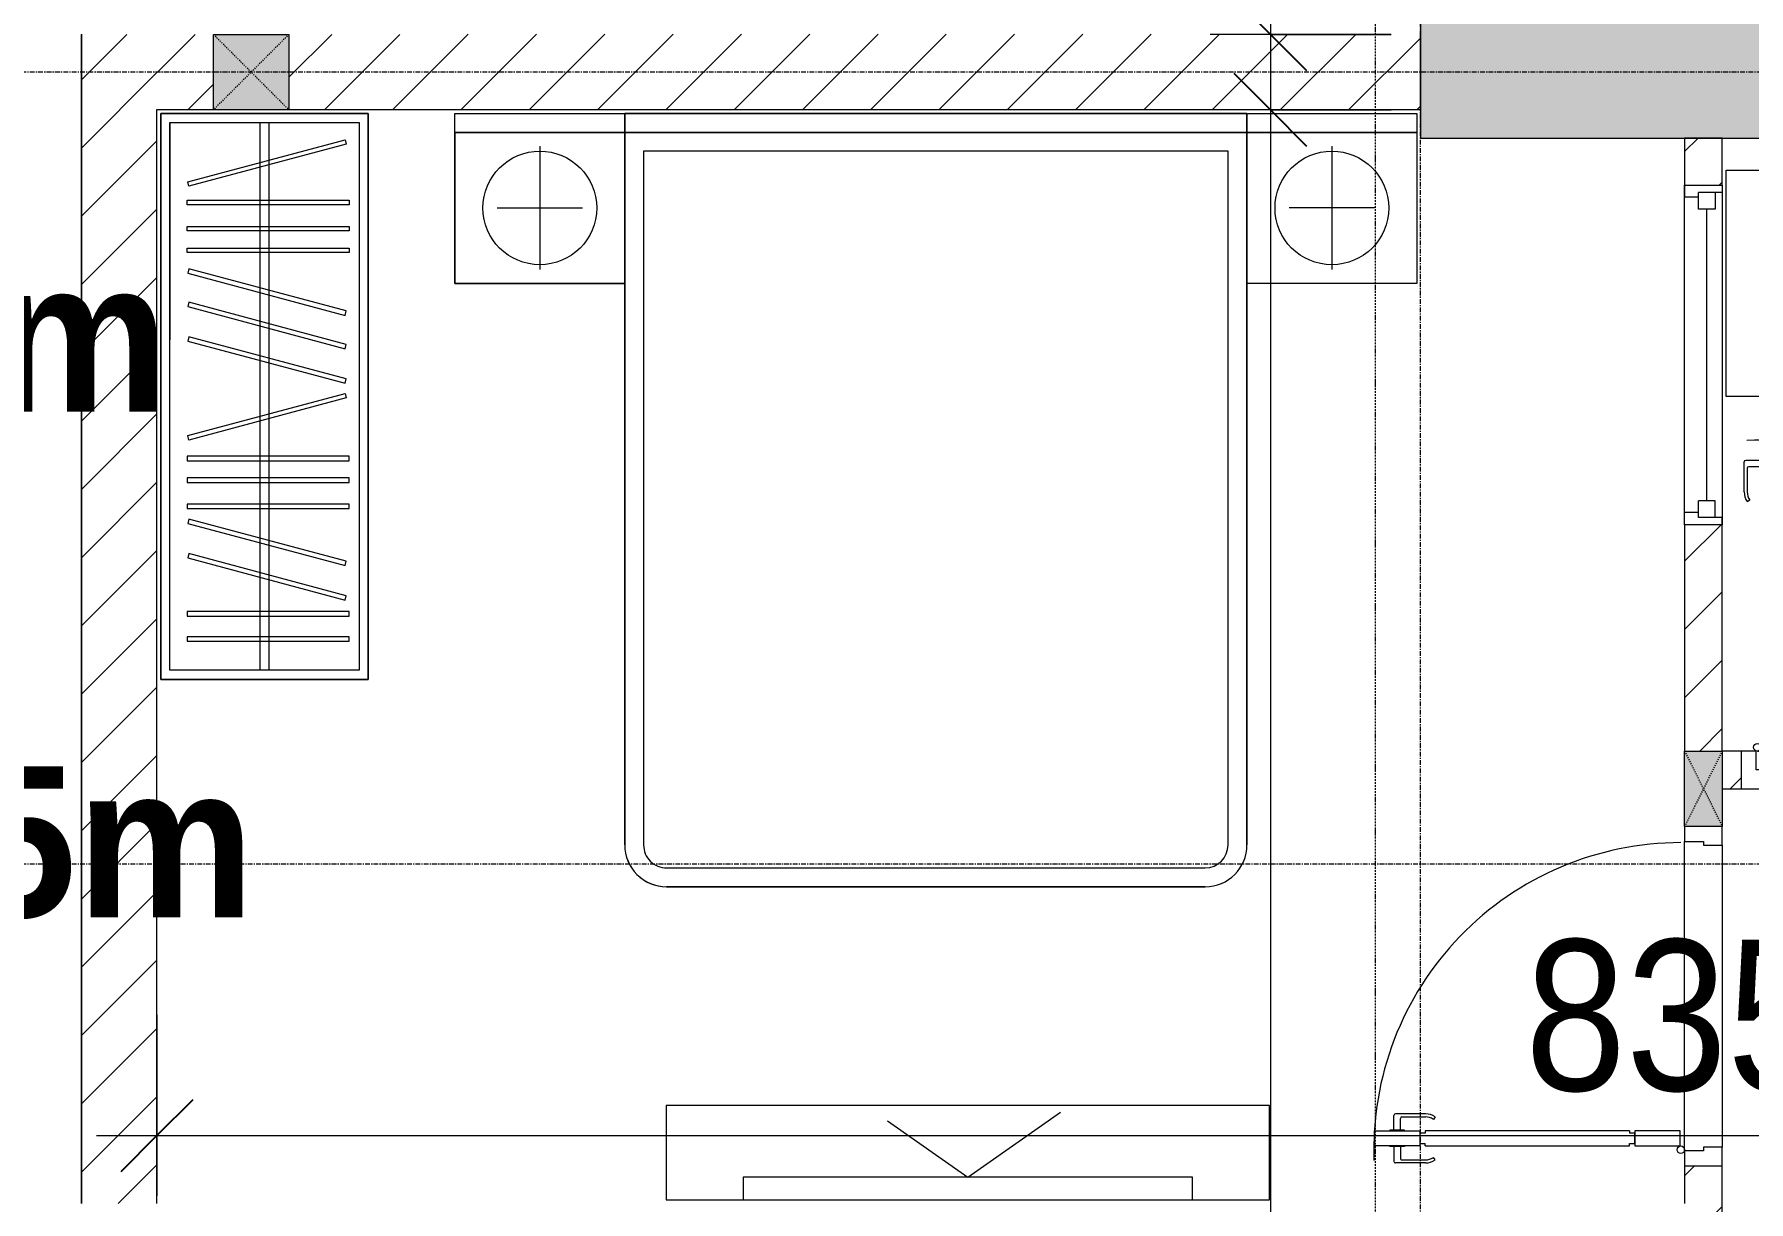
# Model space of a CAD drawing. Header units: millimetres. Extents: x 1591 to 239243, y -15958 to 82755.
# Drawn here: x 220376 to 224921, y 50542 to 53637 of the extents above; entities that cross this region are included whole.
import ezdxf

# ---------------------------------------------------------------- set-up
doc = ezdxf.new("R2010")
doc.units = ezdxf.units.MM
for name, pattern in [('Dash Dot 3_16_', [7.9375, 4.7625, -1.5875, 0, -1.5875]), ('Dash_2_', [6, 3, -3]), ('Grid Line', [22.225, 12.7, -3.175, 3.175, -3.175])]:
    doc.linetypes.add(name, pattern=pattern)
for name, color, linetype, lineweight in [('0-1', 250, 'Continuous', 5), ('A-ANNO-DIMS', 211, 'Continuous', 9), ('A-ANNO-DIMS-160', 211, 'Continuous', 9), ('A-DETL-GENF-1', 9, 'Continuous', 9), ('A-DOOR-1', 254, 'Continuous', 9), ('A-DOOR-2', 9, 'Continuous', 9), ('A-FLOR', 192, 'Continuous', 9), ('A-FLOR-2', 9, 'Continuous', 9), ('A-GLAZ-1', 254, 'Continuous', 9), ('A-GLAZ-2', 9, 'Continuous', 9), ('A-WALL-1', 253, 'Continuous', 18), ('A-WALL-2', 9, 'Continuous', 9), ('A-WALL-3', 113, 'Continuous', 18), ('A-WALL-PATT-1', 10, 'Continuous', 9), ('A-WALL-PATT-2', 111, 'Continuous', 9), ('G-ANNO-SYMB-1', 111, 'Dash Dot 3_16_', 18), ('G-ANNO-TEXT-2', 142, 'Continuous', 9), ('G-IMPT-1', 254, 'Continuous', 9), ('I-FURN-1', 254, 'Continuous', 9), ('S-COLS', 52, 'Continuous', 9), ('S-COLS-1', 52, 'Continuous', 5), ('S-COLS-2', 250, 'Continuous', 18), ('S-COLS-4', 254, 'Continuous', 9), ('S-COLS-5', 253, 'Continuous', 18), ('S-COLS-6', 52, 'Continuous', 18), ('S-COLS-HDLN', 52, 'Dash_2_', 9), ('S-COLS-HDLN-1', 9, 'Dash_2_', 9), ('S-GRID-1', 1, 'Grid Line', 9)]:
    doc.layers.add(name, color=color, linetype=linetype, lineweight=lineweight)
doc.styles.add('Arial_10', font='arial_0.ttf', dxfattribs={"width": 0.95, "height": 400})
doc.styles.add('UTM Avo', font='UTM Avo.ttf', dxfattribs={"width": 0.9, "height": 400})
doc.dimstyles.new('1_Dim_chi_tiet_2_5', dxfattribs={"dimscale": 304.8, "dimtxt": 399.720379, "dimasz": 0.629921, "dimexe": 0.524934, "dimexo": 0.0625, "dimgap": 0.052493, "dimtad": 1, "dimdec": 0, "dimrnd": 5, "dimzin": 0, "dimdsep": 46, "dimtxsty": 'UTM Avo', "dimblk1": 'OBLIQUE', "dimblk2": 'OBLIQUE', "dimsah": 1, "dimcen": 0.09, "dimdle": 0.524934, "dimazin": 0, "dimtfac": 1, "dimtdec": 4, "dimtix": 1, "dimtmove": 0, "dimatfit": 3, "dimfxl": 1.049869, "dimfxlon": 1, "dimtvp": 1, "dimtolj": 1, "dimtzin": 0, "dimarcsym": 2})
doc.dimstyles.new('1_Dim_chi_tiet_2_5_1', dxfattribs={"dimscale": 304.8, "dimtxt": 399.720379, "dimasz": 0.629921, "dimexe": 0.524934, "dimexo": 0.0625, "dimgap": 0.052493, "dimtad": 1, "dimdec": 0, "dimrnd": 5, "dimzin": 0, "dimdsep": 46, "dimtxsty": 'UTM Avo', "dimblk1": 'OBLIQUE', "dimblk2": 'OBLIQUE', "dimsah": 1, "dimcen": 0.09, "dimdle": 0.524934, "dimazin": 0, "dimtfac": 1, "dimtdec": 4, "dimtix": 1, "dimtmove": 0, "dimatfit": 3, "dimfxl": 1.049869, "dimfxlon": 1, "dimtvp": 1, "dimtolj": 1, "dimtzin": 0, "dimarcsym": 2})
pattern_1 = [(45, (0, 0), (-90.50967, 90.50967), [])]
pattern_2 = [(45, (101998.83, 0), (-90.50967, 90.50967), [])]

# ---------------------------------------------------------------- blocks, each defined once
blk = doc.blocks.new('NCV_TKTC_KET CAU_rvt-1-TKCS_MB TẦNG 5')
at = {"layer": 'S-COLS-1'}
blk.add_hatch(color=256, dxfattribs=at).paths.add_polyline_path([(123052.6, 53361.9), (123052.6, 53711.9), (122052.6, 53711.9), (122052.6, 53361.9), (122852.6, 53361.9)])
at = {"layer": 'S-COLS-2'}
for p, q in [((122052.6, 53711.9), (122052.6, 53361.9)), ((122052.6, 53361.9), (123052.6, 53361.9))]:
    blk.add_line(p, q, dxfattribs=at)
blk = doc.blocks.new('DOOR_CW_01 CANH MO-PANEL KINH - DIW_01-900x2200-CỬA GỖ VÂN LAMINATE-553393-TKCS_MB TẦNG 5')
at = {"layer": 'A-DETL-GENF-1'}
for p, q in [((-397, 872), (-357, 872)), ((-397, 752), (-397, 872)), ((-357, 872), (-357, 752)), ((-399, 820.5), (-438, 820.5)), ((-399, 831.8), (-397, 831.8)), ((-399, 792.2), (-399, 831.8)), ((-397, 792.2), (-397, 831.8)), ((-357, 792.2), (-357, 831.8)), ((-355, 831.8), (-357, 831.8)), ((-355, 792.2), (-355, 831.8)), ((-355, 820.5), (-316, 820.5)), ((-442, 737), (-442, 816.5)), ((-434, 799.5), (-434, 737)), ((-399, 803.5), (-430, 803.5)), ((-397, 792.2), (-399, 792.2)), ((-357, 792.2), (-355, 792.2)), ((-355, 803.5), (-324, 803.5)), ((-320, 799.5), (-320, 737)), ((-312, 737), (-312, 816.5)), ((-357, 752), (-397, 752)), ((-397, 738), (-391, 738)), ((-397, 738), (-397, 196)), ((-363, 752), (-391, 752)), ((-391, 752), (-391, 738)), ((-363, 738), (-363, 752)), ((-357, 738), (-363, 738)), ((-357, 196), (-357, 738)), ((-433.9, 711.2), (-427.3, 715.8)), ((-320.1, 711.2), (-326.7, 715.8)), ((-397, 196), (-391, 196)), ((-357, 182), (-397, 182)), ((-397, 182), (-397, 62)), ((-391, 196), (-391, 182)), ((-391, 182), (-363, 182)), ((-357, 196), (-363, 196)), ((-363, 182), (-363, 196)), ((-357, 62), (-357, 182)), ((-397, 62), (-357, 62))]:
    blk.add_line(p, q, dxfattribs=at)
blk.add_circle((-407, 60), 10, dxfattribs=at)
for centre, radius, start, end in [((-407, 60), 814, 360, 92), ((-438, 816.5), 4, 90, 180), ((-316, 816.5), 4, 0, 90), ((-430, 799.5), 4, 90, 180), ((-324, 799.5), 4, 360, 90), ((-397, 737), 45, 180, 215), ((-397, 737), 37, 180, 215), ((-357, 737), 37, 325, 0), ((-357, 737), 45, 325, 0)]:
    blk.add_arc(centre, radius, start, end, dxfattribs=at)
at = {"layer": 'A-DOOR-2'}
for p, q in [((-410, 50), (-450, 50)), ((-450, 50), (-450, -50)), ((-410, 0), (-410, 50)), ((-407, 50), (-382, 50)), ((450, 50), (410, 50)), ((410, 50), (410, 0)), ((450, -50), (450, 50)), ((-400, 0), (-410, 0)), ((-400, -50), (-400, 0)), ((410, 0), (400, 0)), ((400, 0), (400, -50)), ((-450, -50), (-400, -50)), ((400, -50), (450, -50))]:
    blk.add_line(p, q, dxfattribs=at)
blk = doc.blocks.new('M_Fixed - 900 x 1400-901191-TKCS_MB TẦNG 5')
at = {"layer": 'A-GLAZ-2'}
for p, q in [((-450, 37), (-418, 37)), ((-431, -63), (-431, 0)), ((-431, 0), (-387, 0)), ((-418, 0), (-418, 37)), ((-387, -44), (-387, 0)), ((387, 0), (431, 0)), ((387, -44), (387, 0)), ((418, 0), (418, 37)), ((450, 37), (418, 37)), ((431, -63), (431, 0)), ((-431, -44), (-387, -44)), ((-387, -22), (387, -22)), ((431, -44), (387, -44)), ((-450, -63), (-431, -63)), ((448.9, -63), (431, -63))]:
    blk.add_line(p, q, dxfattribs=at)
blk = doc.blocks.new('MAY GIAT - MAY GIAT_dwg-348053-TKCS_MB TẦNG 5')
at = {"layer": 'G-IMPT-1', "flags": 128}
blk.add_lwpolyline([(5, 596.6), (5, 2.3), (605, 2.3), (605, 596.6)], close=True, dxfattribs=at)
blk = doc.blocks.new('MAY GIAT - MAY GIAT-401071-TKCS_MB TẦNG 5')
at = {"layer": 'I-FURN-1'}
for p, q in [((5, -2.3), (605, -2.3)), ((5, -596.6), (5, -2.3)), ((605, -2.3), (605, -596.6)), ((605, -596.6), (5, -596.6))]:
    blk.add_line(p, q, dxfattribs=at)
at = {"extrusion": (0, 0, -1), "zscale": -1, "rotation": 180}
blk.add_blockref('MAY GIAT - MAY GIAT_dwg-348053-TKCS_MB TẦNG 5', (0, 0), dxfattribs=at)
blk = doc.blocks.new('G1_SOF - BO TRU - 100x200-V93-TKCS_MB TẦNG 5')
at = {"layer": 'S-COLS'}
blk.add_hatch(color=256, dxfattribs=at).paths.add_polyline_path([(-50, -100), (50, -100), (50, 100), (-50, 100), (-50, 0)])
at = {"layer": 'S-COLS-5'}
for p, q in [((-50, -100), (-50, 100)), ((50, 100), (50, -100)), ((50, -100), (-50, -100))]:
    blk.add_line(p, q, dxfattribs=at)
at = {"layer": 'S-COLS-HDLN-1'}
for p, q in [((50, -100), (-50, 100)), ((-50, -100), (50, 100))]:
    blk.add_line(p, q, dxfattribs=at)
blk = doc.blocks.new('DOOR_CW_01 CANH MO-PANEL KINH - DIG_01-900x2200-CỬA NHÔM KÍNH-901226-TKCS_MB TẦNG 5')
at = {"layer": 'A-DETL-GENF-1'}
for p, q in [((-397, 872), (-357, 872)), ((-397, 752), (-397, 872)), ((-357, 872), (-357, 752)), ((-399, 820.5), (-438, 820.5)), ((-399, 831.8), (-397, 831.8)), ((-399, 792.2), (-399, 831.8)), ((-397, 792.2), (-397, 831.8)), ((-357, 792.2), (-357, 831.8)), ((-355, 831.8), (-357, 831.8)), ((-355, 792.2), (-355, 831.8)), ((-355, 820.5), (-316, 820.5)), ((-442, 737), (-442, 816.5)), ((-434, 799.5), (-434, 737)), ((-399, 803.5), (-430, 803.5)), ((-397, 792.2), (-399, 792.2)), ((-357, 792.2), (-355, 792.2)), ((-355, 803.5), (-324, 803.5)), ((-320, 799.5), (-320, 737)), ((-312, 737), (-312, 816.5)), ((-357, 752), (-397, 752)), ((-397, 738), (-391, 738)), ((-397, 738), (-397, 196)), ((-363, 752), (-391, 752)), ((-391, 752), (-391, 738)), ((-363, 738), (-363, 752)), ((-357, 738), (-363, 738)), ((-357, 196), (-357, 738)), ((-433.9, 711.2), (-427.3, 715.8)), ((-320.1, 711.2), (-326.7, 715.8)), ((-397, 196), (-391, 196)), ((-357, 182), (-397, 182)), ((-397, 182), (-397, 62)), ((-391, 196), (-391, 182)), ((-391, 182), (-363, 182)), ((-357, 196), (-363, 196)), ((-363, 182), (-363, 196)), ((-357, 62), (-357, 182)), ((-397, 62), (-357, 62))]:
    blk.add_line(p, q, dxfattribs=at)
blk.add_circle((-407, 60), 10, dxfattribs=at)
for centre, radius, start, end in [((-407, 60), 814, 360, 92), ((-438, 816.5), 4, 90, 180), ((-316, 816.5), 4, 0, 90), ((-430, 799.5), 4, 90, 180), ((-324, 799.5), 4, 360, 90), ((-397, 737), 45, 180, 215), ((-397, 737), 37, 180, 215), ((-357, 737), 37, 325, 0), ((-357, 737), 45, 325, 0)]:
    blk.add_arc(centre, radius, start, end, dxfattribs=at)
at = {"layer": 'A-DOOR-2'}
for p, q in [((-410, 50), (-450, 50)), ((-450, 50), (-450, -50)), ((-410, 0), (-410, 50)), ((-407, 50), (-382, 50)), ((450, 50), (410, 50)), ((410, 50), (410, 0)), ((450, -50), (450, 50)), ((-400, 0), (-410, 0)), ((-400, -50), (-400, 0)), ((410, 0), (400, 0)), ((400, 0), (400, -50)), ((-450, -50), (-400, -50)), ((400, -50), (450, -50))]:
    blk.add_line(p, q, dxfattribs=at)
blk = doc.blocks.new('GIUONG NGU-2TAB-1600x2000 - GIUONG NGU-2TAB-1600x2000-901192-TKCS_MB TẦNG 5')
at = {"layer": 'I-FURN-1'}
for p, q in [((569.6, 2050), (1997.1, 2050)), ((1997.1, 2050), (569.6, 2050)), ((1997.1, 2000), (569.6, 2000)), ((458.5, 50), (458.5, 1938.9)), ((458.5, 1938.9), (458.5, 50)), ((508.5, 1938.9), (508.5, 100)), ((2058.2, 100), (2058.2, 1938.9)), ((2108.2, 1938.9), (2108.2, 50)), ((2108.2, 50), (2108.2, 1938.9)), ((8.5, 50), (8.5, 450.3)), ((8.5, 450.3), (458.5, 450.3)), ((8.5, 450.3), (458.5, 450.3)), ((8.5, 50), (8.5, 450.3)), ((233.5, 86.8), (233.5, 413.5)), ((458.5, 450.3), (458.5, 50)), ((458.5, 450.3), (458.5, 50)), ((2108.2, 50), (2108.2, 450.3)), ((2108.2, 450.3), (2558.2, 450.3)), ((2108.2, 450.3), (2108.2, 50)), ((2558.2, 450.3), (2108.2, 450.3)), ((2333.2, 86.8), (2333.2, 413.5)), ((2558.2, 450.3), (2558.2, 50)), ((2558.2, 50), (2558.2, 450.3)), ((120.2, 250.2), (346.8, 250.2)), ((2446.5, 250.2), (2219.8, 250.2)), ((508.5, 100), (2058.2, 100)), ((458.5, 50), (8.5, 50)), ((8.5, 0), (8.5, 50)), ((8.5, 50), (458.5, 50)), ((458.5, 50), (8.5, 50)), ((2108.2, 50), (458.5, 50)), ((458.5, 50), (458.5, 0)), ((458.5, 0), (458.5, 50)), ((458.5, 50), (2108.2, 50)), ((458.5, 50), (2108.2, 50)), ((2558.2, 50), (2108.2, 50)), ((2108.2, 50), (2558.2, 50)), ((2108.2, 0), (2108.2, 50)), ((2108.2, 50), (2108.2, 0)), ((2108.2, 50), (2558.2, 50)), ((2558.2, 50), (2558.2, 0)), ((458.5, 0), (8.5, 0)), ((2108.2, 0), (458.5, 0)), ((458.5, 0), (2108.2, 0)), ((2558.2, 0), (2108.2, 0))]:
    blk.add_line(p, q, dxfattribs=at)
for centre in [(233.5, 250.2), (2333.2, 250.2)]:
    blk.add_circle(centre, 150.7, dxfattribs=at)
for centre, radius, start, end in [((569.6, 1938.9), 111.1, 90, 180), ((569.6, 1938.9), 111.1, 90, 180), ((1997.1, 1938.9), 111.1, 0, 90), ((1997.1, 1938.9), 111.1, 360, 90), ((569.6, 1938.9), 61.1, 90, 180), ((1997.1, 1938.9), 61.1, 360, 90)]:
    blk.add_arc(centre, radius, start, end, dxfattribs=at)
blk = doc.blocks.new('TU QUAN AO-SUITE ROOM_3 - TU QUAN AO-SUITE ROOM_3-885817-TKCS_MB TẦNG 5')
at = {"layer": 'I-FURN-1'}
for p, q in [((0, 0), (-550, 0)), ((-550, 0), (-550, -1500)), ((-550, -1500), (-550, 0)), ((-550, 0), (0, 0)), ((0, -1500), (0, 0)), ((0, 0), (0, -1500)), ((-550, -24), (-550, -576)), ((-526, -24), (-24, -24)), ((-526, -1476), (-526, -24)), ((-526, -24), (-526, -600)), ((-287, -24), (-287, -576)), ((-263, -24), (-263, -576)), ((-24, -24), (-24, -1476)), ((-478.3, -181.1), (-61.3, -69.4)), ((-58.2, -80.9), (-475.2, -192.7)), ((-61.3, -69.4), (-58.2, -80.9)), ((-475.2, -192.7), (-478.3, -181.1)), ((-480.1, -229.7), (-50.1, -229.7)), ((-480.1, -241.7), (-480.1, -229.7)), ((-50.1, -241.7), (-480.1, -241.7)), ((-50.1, -229.7), (-50.1, -241.7)), ((-480.1, -299.2), (-50.1, -299.2)), ((-480.1, -311.2), (-480.1, -299.2)), ((-50.1, -311.2), (-480.1, -311.2)), ((-50.1, -299.2), (-50.1, -311.2)), ((-480.1, -356.4), (-50.1, -356.4)), ((-480.1, -368.4), (-480.1, -356.4)), ((-50.1, -356.4), (-50.1, -368.4)), ((-50.1, -368.4), (-480.1, -368.4)), ((-475.2, -411.5), (-478.3, -423.1)), ((-478.3, -423.1), (-61.3, -534.9)), ((-58.2, -523.3), (-475.2, -411.5)), ((-475.2, -500.3), (-478.3, -511.9)), ((-478.3, -511.9), (-61.3, -623.6)), ((-58.2, -612.1), (-475.2, -500.3)), ((-61.3, -534.9), (-58.2, -523.3)), ((-287, -576), (-287, -1476)), ((-263, -576), (-263, -1476)), ((-526, -1476), (-526, -600)), ((-475.2, -591.5), (-478.3, -603.1)), ((-478.3, -603.1), (-61.3, -714.9)), ((-58.2, -703.3), (-475.2, -591.5)), ((-61.3, -623.6), (-58.2, -612.1)), ((-61.3, -714.9), (-58.2, -703.3)), ((-478.3, -853.9), (-61.3, -742.1)), ((-58.2, -753.7), (-475.2, -865.5)), ((-61.3, -742.1), (-58.2, -753.7)), ((-475.2, -865.5), (-478.3, -853.9)), ((-480.1, -908.6), (-480.1, -920.6)), ((-480.1, -908.6), (-480.1, -920.6)), ((-50.1, -908.6), (-480.1, -908.6)), ((-50.1, -920.6), (-50.1, -908.6)), ((-480.1, -920.6), (-50.1, -920.6)), ((-480.1, -965.8), (-480.1, -977.8)), ((-480.1, -965.8), (-480.1, -977.8)), ((-50.1, -965.8), (-480.1, -965.8)), ((-480.1, -977.8), (-50.1, -977.8)), ((-50.1, -977.8), (-50.1, -965.8)), ((-480.1, -1035.3), (-480.1, -1047.3)), ((-480.1, -1035.3), (-480.1, -1047.3)), ((-50.1, -1035.3), (-480.1, -1035.3)), ((-50.1, -1047.3), (-50.1, -1035.3)), ((-480.1, -1047.3), (-50.1, -1047.3)), ((-475.2, -1075.3), (-478.3, -1086.9)), ((-478.3, -1086.9), (-61.3, -1198.6)), ((-58.2, -1187.1), (-475.2, -1075.3)), ((-475.2, -1166.5), (-478.3, -1178.1)), ((-478.3, -1178.1), (-61.3, -1289.9)), ((-58.2, -1278.3), (-475.2, -1166.5)), ((-61.3, -1198.6), (-58.2, -1187.1)), ((-61.3, -1289.9), (-58.2, -1278.3)), ((-480.1, -1320.5), (-480.1, -1332.5)), ((-480.1, -1320.5), (-480.1, -1332.5)), ((-50.1, -1320.5), (-480.1, -1320.5)), ((-480.1, -1332.5), (-50.1, -1332.5)), ((-50.1, -1332.5), (-50.1, -1320.5)), ((-480.1, -1386.9), (-480.1, -1398.9)), ((-480.1, -1386.9), (-480.1, -1398.9)), ((-50.1, -1386.9), (-480.1, -1386.9)), ((-480.1, -1398.9), (-50.1, -1398.9)), ((-50.1, -1398.9), (-50.1, -1386.9)), ((-24, -1476), (-526, -1476)), ((-550, -1500), (0, -1500)), ((0, -1500), (-550, -1500))]:
    blk.add_line(p, q, dxfattribs=at)
blk = doc.blocks.new('RES_BAN AN - RES_BAN AN-901223-TKCS_MB TẦNG 5')
at = {"layer": 'I-FURN-1'}
for p, q in [((1600, 0), (0, 0)), ((0, 0), (0, -250)), ((1600, -250), (1600, 0)), ((0, -250), (1600, -250))]:
    blk.add_line(p, q, dxfattribs=at)
blk = doc.blocks.new('KE TIVI-2 - KE TIVI-2-885819-TKCS_MB TẦNG 5')
at = {"layer": 'I-FURN-1'}
for p, q in [((-595.6, 0), (-595.6, -60)), ((595.6, 0), (-595.6, 0)), ((595.6, -60), (595.6, 0)), ((-595.6, -60), (595.6, -60)), ((0, -60), (-245.7, -232.1)), ((213, -209.1), (0, -60))]:
    blk.add_line(p, q, dxfattribs=at)
blk = doc.blocks.new('NCV_TKTC_TANG 5_rvt-1-TKCS_MB TẦNG 5')
at = {"layer": 'A-WALL-PATT-1'}
h = blk.add_hatch(dxfattribs=at)
h.set_pattern_fill('FP_1', color=256, style=0, pattern_type=2)
h.set_pattern_definition(pattern_1)
h.paths.add_polyline_path([(122762.6, 48636.9), (122852.6, 48636.9), (122852.4, 49537.3), (122752.6, 49537.3), (122752.6, 48636.9)])
h.paths.add_polyline_path([(122752.6, 50337.3), (122852.6, 50337.3), (122852.4, 50636.9), (122752.6, 50636.9), (122752.6, 50436.9)])
h.paths.add_polyline_path([(122852.6, 51736.9), (122852.4, 52336.9), (122752.6, 52336.9), (122752.6, 51736.9), (122852.4, 51736.9)])
h.paths.add_polyline_path([(122852.4, 53236.9), (122852.6, 53236.9), (122852.4, 53361.9), (122752.6, 53361.9), (122752.6, 53236.9)])
h = blk.add_hatch(dxfattribs=at)
h.set_pattern_fill('FP_1', color=256, style=0, pattern_type=2)
h.set_pattern_definition(pattern_1)
h.paths.add_polyline_path([(123820.4, 51636.9), (123852.6, 51637.6), (123852.6, 51736.9), (123802.6, 51736.9), (123802.6, 51636.9)])
h.paths.add_polyline_path([(122869.2, 51636.9), (122902.6, 51636.9), (122902.6, 51736.9), (122852.6, 51736.9), (122852.6, 51636.9)])
at = {"layer": 'A-FLOR-2'}
for p, q in [((118852.5, 53436.9), (118702.6, 53436.9)), ((122052.6, 53436.9), (119052.5, 53436.9)), ((122752.6, 50676.9), (122752.6, 51496.9)), ((122852.6, 51486.9), (122852.6, 50686.9))]:
    blk.add_line(p, q, dxfattribs=at)
at = {"layer": 'A-WALL-1'}
for p, q in [((122852.6, 53361.9), (122752.6, 53361.9)), ((122752.6, 53361.9), (122752.6, 53236.9)), ((122852.6, 53236.9), (122852.6, 53361.9)), ((122752.6, 53236.9), (122852.6, 53236.9)), ((122852.6, 52336.9), (122752.6, 52336.9)), ((122752.6, 52336.9), (122752.6, 51736.9)), ((122852.6, 51736.9), (122852.6, 52336.9)), ((122902.6, 51736.9), (122852.6, 51736.9)), ((122852.6, 51636.9), (122902.6, 51636.9)), ((122752.6, 50636.9), (122752.6, 50536.9)), ((122852.6, 50337.3), (122852.6, 50636.9))]:
    blk.add_line(p, q, dxfattribs=at)
at = {"layer": 'A-WALL-2'}
for p, q in [((122752.6, 52336.9), (122752.6, 53236.9)), ((122852.6, 53236.9), (122852.6, 52336.9)), ((122752.6, 50676.9), (122752.6, 51496.9)), ((122852.6, 51486.9), (122852.6, 50686.9))]:
    blk.add_line(p, q, dxfattribs=at)
at = {"layer": 'A-DOOR-1'}
blk.add_blockref('DOOR_CW_01 CANH MO-PANEL KINH - DIG_01-900x2200-CỬA NHÔM KÍNH-901226-TKCS_MB TẦNG 5', (123352.6, 51686.9), dxfattribs=at)
at = {"layer": 'A-DOOR-1', "rotation": 90.00000000000087}
blk.add_blockref('DOOR_CW_01 CANH MO-PANEL KINH - DIW_01-900x2200-CỬA GỖ VÂN LAMINATE-553393-TKCS_MB TẦNG 5', (122802.6, 51086.9), dxfattribs=at)
at = {"layer": 'A-GLAZ-1', "rotation": 90.00000000000087}
blk.add_blockref('M_Fixed - 900 x 1400-901191-TKCS_MB TẦNG 5', (122789.6, 52786.9), dxfattribs=at)
at = {"layer": 'I-FURN-1'}
blk.add_blockref('TU QUAN AO-SUITE ROOM_3 - TU QUAN AO-SUITE ROOM_3-885817-TKCS_MB TẦNG 5', (119262.6, 53426.9), dxfattribs=at)
for name, p, rotation in [('GIUONG NGU-2TAB-1600x2000 - GIUONG NGU-2TAB-1600x2000-901192-TKCS_MB TẦNG 5', (122051, 53426.9), 180), ('MAY GIAT - MAY GIAT-401071-TKCS_MB TẦNG 5', (122860.3, 52671.5), 90.00000000000092), ('RES_BAN AN - RES_BAN AN-901223-TKCS_MB TẦNG 5', (121652.6, 50546.9), 180), ('KE TIVI-2 - KE TIVI-2-885819-TKCS_MB TẦNG 5', (120852.6, 50546.9), 180)]:
    blk.add_blockref(name, p, dxfattribs=dict(at, rotation=rotation))
at = {"layer": 'S-COLS-4', "rotation": 180}
blk.add_blockref('G1_SOF - BO TRU - 100x200-V93-TKCS_MB TẦNG 5', (122802.6, 51636.9), dxfattribs=at)
blk = doc.blocks.new('G1_SOF - BO TRU - 200x200-3055084-TKCS_MB TẦNG 5')
at = {"layer": 'S-COLS'}
blk.add_hatch(color=256, dxfattribs=at).paths.add_polyline_path([(8.4, 100), (-100, 100), (-100, -100), (100, -100), (100, 100)])
at = {"layer": 'S-COLS-6'}
for p, q in [((-100, 100), (100, 100)), ((-100, -100), (-100, 100)), ((100, 100), (100, -100)), ((100, -100), (-100, -100))]:
    blk.add_line(p, q, dxfattribs=at)
at = {"layer": 'S-COLS-HDLN'}
for p, q in [((100, -100), (-100, 100)), ((-100, -100), (100, 100))]:
    blk.add_line(p, q, dxfattribs=at)
blk = doc.blocks.new('DIMBLOCK73-TKCS_MB TẦNG 5')
at = {"layer": 'A-ANNO-DIMS-160'}
for p, q in [((223653.5, 53596.9), (223653.5, 45276.9)), ((223973.5, 53436.9), (223493.5, 53436.9)), ((223653.5, 53436.9), (223973.5, 53436.9)), ((223973.5, 45436.9), (223493.5, 45436.9)), ((223653.5, 45436.9), (223973.5, 45436.9))]:
    blk.add_line(p, q, dxfattribs=at)
at = {"layer": 'A-ANNO-DIMS-160', "lineweight": 25}
for p, q in [((223653.5, 53436.9), (223557.5, 53532.9)), ((223653.5, 53436.9), (223749.5, 53340.9)), ((223653.5, 45436.9), (223557.5, 45532.9)), ((223653.5, 45436.9), (223749.5, 45340.9))]:
    blk.add_line(p, q, dxfattribs=at)
at = {"layer": 'A-ANNO-DIMS-160', "color": 0, "insert": (223133.9, 48889.2), "char_height": 400, "width": 1314.636, "attachment_point": 1, "rotation": 90, "line_spacing_factor": 1.110334, "style": 'UTM Avo'}
blk.add_mtext('8000', dxfattribs=at)
blk = doc.blocks.new('_Oblique')
at = {"color": 0, "linetype": 'ByBlock', "lineweight": -2}
blk.add_line((-0.5, -0.5), (0.5, 0.5), dxfattribs=at)
blk = doc.blocks.new('DIMBLOCK75-TKCS_MB TẦNG 5')
at = {"layer": 'A-ANNO-DIMS-160'}
for p, q in [((223653.5, 61796.9), (223653.5, 53476.9)), ((223973.5, 61636.9), (223493.5, 61636.9)), ((223653.5, 61636.9), (223973.5, 61636.9)), ((223973.5, 53636.9), (223493.5, 53636.9)), ((223653.5, 53636.9), (223973.5, 53636.9))]:
    blk.add_line(p, q, dxfattribs=at)
at = {"layer": 'A-ANNO-DIMS-160', "lineweight": 25}
for p, q in [((223653.5, 61636.9), (223557.5, 61732.9)), ((223653.5, 61636.9), (223749.5, 61540.9)), ((223653.5, 53636.9), (223557.5, 53732.9)), ((223653.5, 53636.9), (223749.5, 53540.9))]:
    blk.add_line(p, q, dxfattribs=at)
at = {"layer": 'A-ANNO-DIMS-160', "color": 0, "insert": (223133.9, 57089.2), "char_height": 400, "width": 1314.636, "attachment_point": 1, "rotation": 90, "line_spacing_factor": 1.110334, "style": 'UTM Avo'}
blk.add_mtext('8000', dxfattribs=at)
blk = doc.blocks.new('DIMBLOCK317-TKCS_MB TẦNG 5')
at = {"layer": 'A-ANNO-DIMS-160'}
for p, q in [((220701.4, 51037.1), (220701.4, 50557.1)), ((220701.4, 50717.1), (220701.4, 51037.1)), ((229051.4, 51037.1), (229051.4, 50557.1)), ((229051.4, 50717.1), (229051.4, 51037.1)), ((220541.4, 50717.1), (229211.4, 50717.1))]:
    blk.add_line(p, q, dxfattribs=at)
at = {"layer": 'A-ANNO-DIMS-160', "lineweight": 25}
for p, q in [((220701.4, 50717.1), (220797.4, 50813.1)), ((229051.4, 50717.1), (229147.4, 50813.1)), ((220701.4, 50717.1), (220605.4, 50621.1)), ((229051.4, 50717.1), (228955.4, 50621.1))]:
    blk.add_line(p, q, dxfattribs=at)
at = {"layer": 'A-ANNO-DIMS-160', "color": 0, "insert": (224328.6, 51236.8), "char_height": 400, "width": 1314.636, "attachment_point": 1, "line_spacing_factor": 1.110334, "style": 'UTM Avo'}
blk.add_mtext('8350', dxfattribs=at)

msp = doc.modelspace()

# ---------------------------------------------------------------- hatches: boundary and pattern name
at = {"layer": 'A-WALL-PATT-2'}
h = msp.add_hatch(dxfattribs=at)
h.set_pattern_fill('FP_1', color=256, style=0, pattern_type=2)
h.set_pattern_definition(pattern_2)
h.paths.add_polyline_path([(221151.4, 53437.4), (224051.4, 53437.4), (224051.4, 53637.4), (220501.4, 53636.9), (220501.4, 53437.4), (220851.3, 53437.4), (220851.3, 53636.9), (221051.3, 53636.9), (221051.3, 53437.4)])
h = msp.add_hatch(dxfattribs=at)
h.set_pattern_fill('FP_1', color=256, style=0, pattern_type=2)
h.set_pattern_definition(pattern_2)
h.paths.add_polyline_path([(220501.4, 50536.9), (220701.4, 50536.9), (220701.3, 53437.4), (220501.4, 53436.9), (220501.4, 50537)])

# ---------------------------------------------------------------- linework, layer by layer
at = {"layer": 'A-FLOR'}
msp.add_line((220501.3, 50536.9), (220501.3, 53636.9), dxfattribs=at)
at = {"layer": 'A-WALL-3'}
for p, q in [((220501.4, 53637.4), (220501.4, 50536.9)), ((224051.4, 53437.4), (224051.4, 53637.4)), ((220701.4, 53437.4), (220851.3, 53437.4)), ((220701.4, 50536.9), (220701.4, 53437.4)), ((221051.3, 53437.4), (224051.4, 53437.4))]:
    msp.add_line(p, q, dxfattribs=at)
at = {"layer": 'G-ANNO-SYMB-1'}
msp.add_line((223931.4, 82373.8), (223931.4, 13547.9), dxfattribs=at)
at = {"layer": 'S-GRID-1'}
for p, q in [((224051.4, 19118.3), (224051.4, 76659.6)), ((229978.4, 53536.9), (136410.9, 53536.9)), ((229978.4, 51436.9), (136410.9, 51436.9))]:
    msp.add_line(p, q, dxfattribs=at)

# ---------------------------------------------------------------- block references
at = {"layer": '0-1'}
for name in ['NCV_TKTC_KET CAU_rvt-1-TKCS_MB TẦNG 5', 'NCV_TKTC_TANG 5_rvt-1-TKCS_MB TẦNG 5']:
    msp.add_blockref(name, (101998.8, 0), dxfattribs=at)
at = {"layer": 'S-COLS', "rotation": 180}
msp.add_blockref('G1_SOF - BO TRU - 200x200-3055084-TKCS_MB TẦNG 5', (220951.3, 53536.9), dxfattribs=at)

# ---------------------------------------------------------------- texts
at = {"layer": 'G-ANNO-TEXT-2', "char_height": 400, "attachment_point": 5, "line_spacing_factor": 0.936439, "style": 'Arial_10'}
for s, insert, width in [('\\pt1824,3648,5472,7296,9120,10944,12768,14592,16416,18240,20064,21888,23712,25536,27360,29184,31008,32832,34656,36480,38304,40128,41952,43776,45600,47424,49248,51072,52896,54720,56544,58368;{\\fArial|b1|i0|c0|p34;19m}', (220202, 52833.5), 1146.08), ('\\pt1824,3648,5472,7296,9120,10944,12768,14592,16416,18240,20064,21888,23712,25536,27360,29184,31008,32832,34656,36480,38304,40128,41952,43776,45600,47424,49248,51072,52896,54720,56544,58368;{\\fArial|b1|i0|c0|p34;19.5m}', (220208.1, 51493.5), 1659.84)]:
    msp.add_mtext(s, dxfattribs=dict(at, insert=insert, width=width))

# ---------------------------------------------------------------- dimensions: what is measured, and where the dimension line sits
at = {"layer": 'A-ANNO-DIMS'}
for base, p1, p2, picture, middle in [((223653.5, 53636.9), (223973.5, 61636.9), (223973.5, 53636.9), 'DIMBLOCK75-TKCS_MB TẦNG 5', (223430.5, 57636.9)), ((223653.5, 45436.9), (223973.5, 53436.9), (223973.5, 45436.9), 'DIMBLOCK73-TKCS_MB TẦNG 5', (223430.5, 49436.9))]:
    dim = msp.add_linear_dim(base=base, p1=p1, p2=p2, angle=90, dimstyle='1_Dim_chi_tiet_2_5', override={"dimpost": '<>', "dimfxl": 8000}, dxfattribs=at)
    dim.commit()
    dim.dimension.update_dxf_attribs({"geometry": picture, "text_midpoint": middle})
dim = msp.add_linear_dim(base=(229051.4, 50717.1), p1=(220701.4, 51037.1), p2=(229051.4, 51037.1), dimstyle='1_Dim_chi_tiet_2_5_1', override={"dimpost": '<>', "dimfxl": 8350}, dxfattribs=at)
dim.commit()
dim.dimension.update_dxf_attribs({"geometry": 'DIMBLOCK317-TKCS_MB TẦNG 5', "text_midpoint": (224876.4, 50940.1)})

doc.saveas('drawing.dxf')
